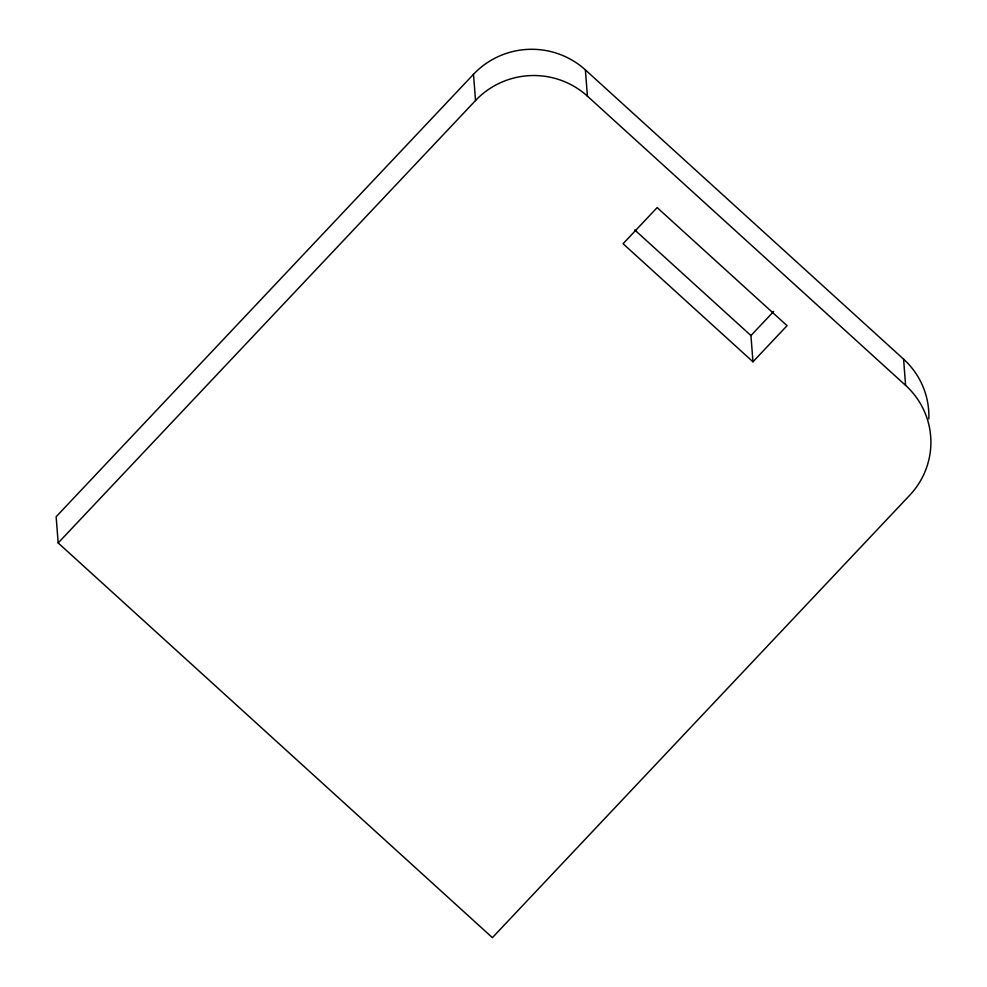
<?xml version="1.0" encoding="UTF-8"?>
<svg xmlns="http://www.w3.org/2000/svg" width="987" height="987" viewBox="0 0 987 987"><rect width="100%" height="100%" fill="white"/><g stroke="black" fill="none" stroke-linecap="round" stroke-linejoin="round"><path stroke-width="1.48" d="M473.501 74.284L56.148 516.719L58.171 542.949L492.39 937.65L909.743 495.227A79.182 77.726 -4.4 0 0 905.61 385.386L903.586 359.145L585.39 69.904A79.182 77.726 -4.4 0 0 473.501 74.284L475.524 100.526L58.171 542.949M752.97 361.81L623.068 243.727L657.157 207.591L787.058 325.661L752.97 361.81L750.947 335.568L773.672 311.473M585.39 69.904L587.413 96.146L905.61 385.386M634.715 229.922L750.947 335.568M475.524 100.526A79.182 77.726 -4.4 0 1 587.413 96.146M903.586 359.145A79.182 77.726 -4.4 0 1 928.829 418.969"/></g></svg>
